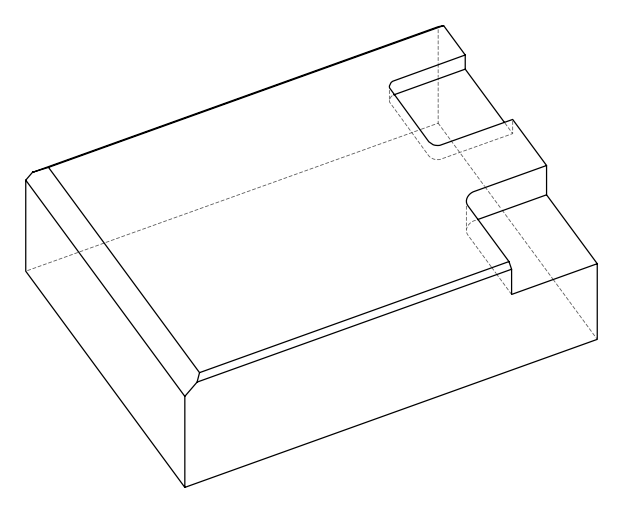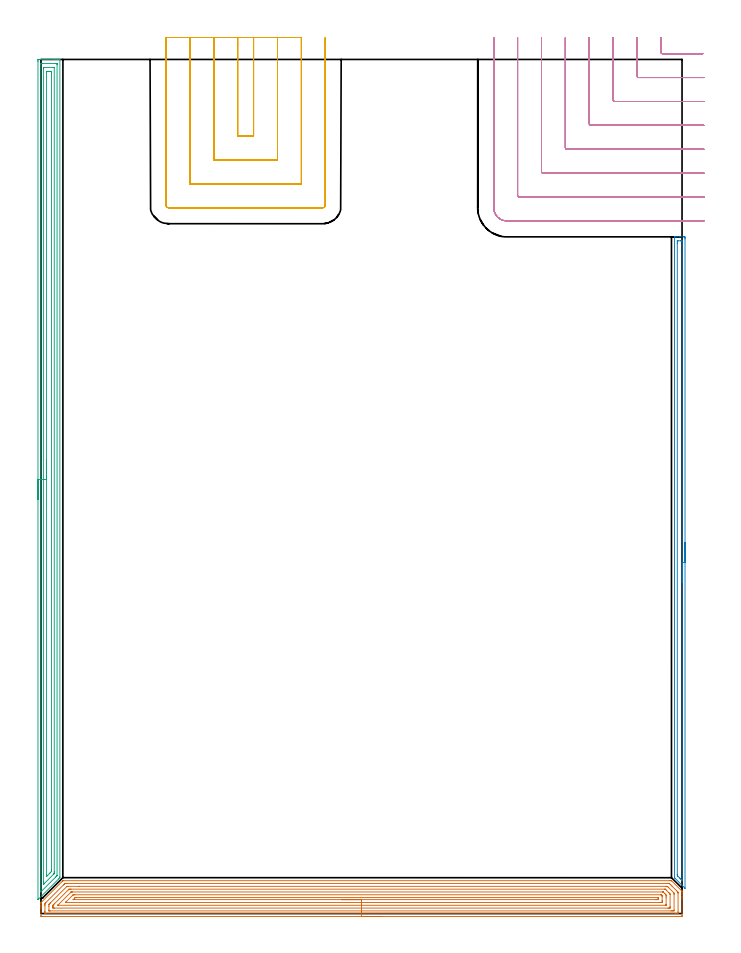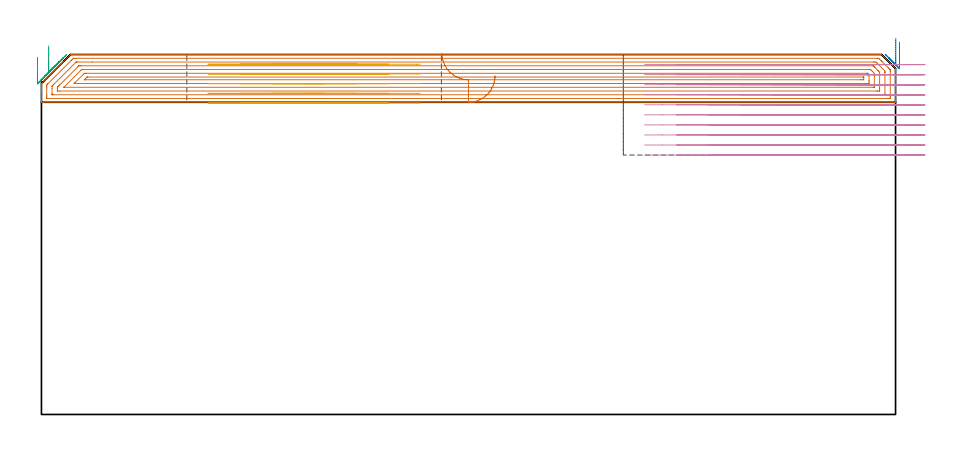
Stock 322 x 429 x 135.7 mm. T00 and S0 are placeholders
(PLAN: 5 operations, 1 tool changes, 67.3 min)
(1 AREA_MILL | FG_CHAMFER_SURFACE | UGT0205_001 | 18.05 min | 52164 mm3)
(2 AREA_MILL_1 | FG_CHAMFER_SURFACE_1 | UGT0205_001 | 5.39 min | 4599 mm3)
(3 AREA_MILL_2 | FG_CHAMFER_SURFACE_2 | UGT0205_001 | 13.6 min | 25087 mm3)
(4 MILL_CORNER_NOTCH_RECTANGULAR | CORNER_NOTCH_RECTANGULAR | NXT0201_012 | Follow Part, ap 4, ae 75% | 20.19 min | 344696 mm3)
(5 MILL_SLOT | SLOT_PARTIAL_RECTANGULAR | NXT0201_012 | Follow Part, ap 4, ae 75% | 10.05 min | 144267 mm3)
(TOOL UGT0205_001 | Chamfer Mill 20 x 3 x 45 deg. | D20 FL50 Z2)
(TOOL NXT0201_012 | ENDMILL 16mm [2P460-1600-NA 1630] | D16 FL38 Z6)
(OP 1 AREA_MILL)
G17 G21 G94 G90
T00 M6
G54
G17 G0 G90 X171. Y-1.5 S1061 M3
G43 Z145.7 H0
Z127.7
G94 G1 X170.962 Z126.828 F250.
X170.848 Z125.964
X170.659 Z125.112
X170.397 Z124.28
X170.063 Z123.474
X169.66 Z122.7
X169.192 Z121.964
X168.66 Z121.272
X168.071 Z120.629
X167.428 Z120.04
X166.736 Z119.508
X166. Z119.04
X165.226 Z118.637
X164.42 Z118.303
X163.588 Z118.041
X162.737 Z117.852
X161.872 Z117.738
X161. Z117.7
X0.62 Y-1.499 Z117.701
X0.068 Y-1.494 Z117.704
X0.008 Y-1.491 Z117.706
X0. Y-0.944 Z118.252
Y2.611 Z121.805
Y3.156 Z122.352
Y3.5 Z122.696
Y4.045 Z123.24
Y4.389 Z123.583
Y5.206 Z124.405
Y5.278 Z124.476
X0.001 Y5.49 Z124.688
X0.024 Y5.525 Z124.724
X10.785 Y16.284 Z135.483
X11.013 Y16.508 Z135.691
X11.336 Y16.5 Z135.7
X316.033
X316.688 Y16.505 Z135.694
X316.798 Y16.403 Z135.6
X321.955 Y11.245 Z130.443
X321.99 Y11.199 Z130.396
X322. Y11.156 Z130.354
Y11.106 Z130.305
Y10.411 Z129.611
Y9.722 Z128.917
Y8.489 Z127.686
Y7.944 Z127.139
Y7.328 Z126.523
Y-0.944 Z118.253
X321.998 Y-1.219 Z117.978
X321.99 Y-1.492 Z117.706
X321.716 Y-1.499 Z117.699
X161. Y-1.5 Z117.7
Y-0.086 Z119.114
X2.436 Y-0.085 Z119.115
X2.407 Y-0.084 Z119.116
X2.01 Y-0.056 Z119.144
X2.002 Y0.347 Z119.547
X2. Y0.833 Z120.033
Y1.238 Z120.438
Y3.905 Z123.105
X2.001 Y4.389 Z123.589
X2.002 Y4.791 Z123.991
X2.01 Y5.034 Z124.234
X2.232 Y5.278 Z124.478
X2.317 Y5.367 Z124.567
X2.407 Y5.457 Z124.657
X11.342 Y14.392 Z133.592
X11.677 Y14.722 Z133.922
X12.017 Y15.056 Z134.256
X12.208 Y15.082 Z134.282
X12.235 Y15.084 Z134.284
X13.098 Y15.086 Z134.286
X315.096 Y15.085 Z134.285
X315.126 Y15.084 Z134.284
X315.683 Y15.056 Z134.256
X316.019 Y14.729 Z133.929
X316.584 Y14.167 Z133.367
X316.913 Y13.838 Z133.038
X319.25 Y11.5 Z130.7
X319.593 Y11.156 Z130.356
X319.861 Y10.881 Z130.081
X319.99 Y10.744 Z129.944
X319.994 Y10.611 Z129.811
X319.999 Y10.207 Z129.407
X320. Y0.833 Z120.033
X319.998 Y0.43 Z119.63
X319.99 Y-0.056 Z119.144
X319.622 Y-0.084 Z119.116
X319.593 Y-0.085 Z119.115
X318.73 Y-0.086 Z119.114
X161.
Y1.328 Z120.528
X4.589 Y1.329 Z120.529
X4.194 Y1.331 Z120.531
X4.063 Y1.333 Z120.533
X4.023 Y1.335 Z120.535
X4.01 Y1.402 Z120.602
X4.005 Y1.53 Z120.73
X4.001 Y1.722 Z120.922
X4. Y3.693 Z122.893
X4.005 Y4.389 Z123.589
X4.007 Y4.575 Z123.775
X4.067 Y4.656 Z123.856
X4.194 Y4.792 Z123.992
X4.436 Y5.037 Z124.237
X4.677 Y5.278 Z124.478
X12.903 Y13.503 Z132.703
X12.98 Y13.577 Z132.777
X13.045 Y13.634 Z132.834
X13.084 Y13.665 Z132.865
X13.129 Y13.666 Z132.866
X13.627 Y13.67 Z132.87
X19.169 Y13.671 Z132.871
X313.837
X314.232 Y13.668 Z132.868
X314.623 Y13.664 Z132.864
X315.021 Y13.278 Z132.478
X315.126 Y13.175 Z132.375
X317.806 Y10.493 Z129.693
X317.99 Y10.298 Z129.498
X317.997 Y9.915 Z129.115
X317.999 Y9.722 Z128.922
Y1.722 Z120.922
X317.998 Y1.532 Z120.732
X317.99 Y1.343 Z120.543
X317.806 Y1.335 Z120.535
X317.307 Y1.33 Z120.53
X316.913 Y1.329 Z120.529
X316.415 Y1.328 Z120.528
X161.
Y2.743 Z121.943
X6.741
X6.084 Y2.748 Z121.948
X6.011 Y2.75 Z121.95
X6.008 Y2.847 Z122.047
X6.004 Y3.058 Z122.258
X6. Y3.481 Z122.681
Y3.5 Z122.7
X6.006 Y3.935 Z123.135
X6.01 Y4.15 Z123.35
X6.113 Y4.258 Z123.458
X6.24 Y4.389 Z123.589
X6.555 Y4.706 Z123.906
X6.874 Y5.026 Z124.226
X13.685 Y11.835 Z131.035
X14.022 Y12.168 Z131.368
X14.1 Y12.239 Z131.439
X14.161 Y12.251 Z131.451
X14.916 Y12.256 Z131.456
X15.048 Y12.257 Z131.457
X313.339
X313.473 Y12.256 Z131.456
X313.565 Y12.252 Z131.452
X313.584 Y12.251 Z131.451
X313.694 Y12.147 Z131.347
X313.864 Y11.983 Z131.183
X314.111 Y11.74 Z130.94
X314.232 Y11.619 Z130.819
X315.353 Y10.497 Z129.697
X315.574 Y10.273 Z129.473
X315.99 Y9.848 Z129.048
X315.999 Y9.742 Z128.942
X316. Y9.722 Z128.922
Y3.5 Z122.7
X315.995 Y3.065 Z122.265
X315.99 Y2.848 Z122.048
X315.986 Y2.75 Z121.95
X315.882 Y2.747 Z121.947
X315.126 Y2.743 Z121.943
X314.993
X161.
Y4.157 Z123.357
X8.783
X8.661 Y4.159 Z123.359
X8.516 Y4.162 Z123.362
X8.479 Y4.164 Z123.364
X8.506 Y4.198 Z123.398
X8.543 Y4.242 Z123.442
X8.674 Y4.376 Z123.576
X14.912 Y10.614 Z129.814
X15.095 Y10.793 Z129.993
X15.132 Y10.825 Z130.025
X15.148 Y10.836 Z130.036
X15.164 Y10.838 Z130.038
X15.246 Y10.841 Z130.041
X15.576 Y10.843 Z130.043
X15.809
X312.213
X312.445 Y10.841 Z130.041
X312.522 Y10.838 Z130.038
X312.547 Y10.836 Z130.036
X312.568 Y10.822 Z130.022
X312.614 Y10.781 Z129.981
X312.789 Y10.611 Z129.811
X313.339 Y10.061 Z129.261
X313.671 Y9.722 Z128.922
X313.99 Y9.391 Z128.591
X313.998 Y9.067 Z128.267
X313.999 Y8.833 Z128.033
X314. Y8.176 Z127.376
Y4.62 Z123.82
X313.999 Y4.389 Z123.589
X313.997 Y4.225 Z123.425
X313.994 Y4.184 Z123.384
X313.991 Y4.169 Z123.369
X313.959 Y4.164 Z123.364
X313.805 Y4.16 Z123.36
X313.571 Y4.158 Z123.358
X161. Y4.157 Z123.357
Y5.571 Z124.771
X12.562 Y5.572 Z124.772
X12.403 Y5.573 Z124.773
X12.355 Y5.576 Z124.776
X12.339 Y5.578 Z124.778
X12.341 Y5.583 Z124.783
X12.39 Y5.638 Z124.838
X12.46 Y5.711 Z124.911
X12.576 Y5.828 Z125.028
X15.809 Y9.061 Z128.261
X16.146 Y9.387 Z128.587
X16.184 Y9.422 Z128.622
X16.254 Y9.424 Z128.624
X16.403 Y9.427 Z128.627
X16.703 Y9.428 Z128.628
X16.998 Y9.429 Z128.629
X311.253 Y9.428 Z128.628
X311.402 Y9.427 Z128.627
X311.476 Y9.424 Z128.624
X311.51 Y9.422 Z128.622
X311.552 Y9.39 Z128.59
X311.83 Y9.113 Z128.313
X311.968 Y8.972 Z128.172
X311.99 Y8.833 Z128.033
X311.998 Y8.39 Z127.59
X312. Y6.61 Z125.81
X311.999 Y6.167 Z125.367
X311.996 Y5.725 Z124.925
X311.99 Y5.579 Z124.779
X311.851 Y5.576 Z124.776
X311.552 Y5.573 Z124.773
X311.257 Y5.572 Z124.772
X310.658 Y5.571 Z124.771
X161.
Y6.985 Z126.185
X16.632
X16.491 Y6.986 Z126.186
X16.209 Y6.99 Z126.19
X16.194 Y6.992 Z126.192
X16.193
X16.202 Y7.003 Z126.203
X16.221 Y7.023 Z126.223
X16.923 Y7.725 Z126.925
X17.148 Y7.944 Z127.144
X17.199 Y7.99 Z127.19
X17.224 Y8.008 Z127.208
X17.526 Y8.014 Z127.214
X309.765
X309.835 Y8.013 Z127.213
X309.975 Y8.008 Z127.208
X309.992 Y8.004 Z127.204
X309.994 Y7.997 Z127.197
X309.998 Y7.978 Z127.178
X309.999 Y7.944 Z127.144
Y7.711 Z126.911
X309.992 Y7.056 Z126.256
X309.99 Y7.003 Z126.203
X309.905 Y6.992 Z126.192
X309.833 Y6.988 Z126.188
X309.765 Y6.986 Z126.186
X308.942 Y6.985 Z126.185
X161.
X160.128 Z126.223
X159.264 Z126.337
X158.412 Z126.526
X157.58 Z126.788
X156.774 Z127.122
X156. Z127.525
X155.264 Z127.994
X154.572 Z128.525
X153.929 Z129.114
X153.34 Z129.757
X152.809 Z130.45
X152.34 Z131.185
X151.937 Z131.959
X151.603 Z132.765
X151.341 Z133.597
X151.152 Z134.449
X151.038 Z135.314
X151. Z136.185
G0 Z145.7
M5
M2
(OP 2 AREA_MILL_1)
G17 G21 G94 G90
T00 M6
G54
G17 G0 G90 X323.5 Y186.3 S1061 M3
G43 Z145.7 H0
Z140.4
G94 G1 Y186.262 Z139.528 F250.
Y186.148 Z138.664
Y185.959 Z137.812
Y185.697 Z136.98
Y185.363 Z136.174
Y184.96 Z135.4
Y184.492 Z134.664
Y183.96 Z133.972
Y183.371 Z133.329
Y182.728 Z132.74
Y182.036 Z132.209
Y181.3 Z131.74
Y180.526 Z131.337
Y179.72 Z131.003
Y178.888 Z130.741
Y178.037 Z130.552
Y177.172 Z130.438
Y176.3 Z130.4
X323.499 Y12.713
X323.493 Y12.716 Z130.406
X323.332 Y12.868 Z130.567
X318.42 Y17.78 Z135.479
X318.203 Y17.998 Z135.69
Y18.003
X318.2 Y18.223 Z135.7
Y339.732
X318.202 Y339.893 Z135.689
Y339.894 Z135.688
X318.535 Y339.9 Z135.364
X318.867 Z135.033
X319.528 Z134.367
X320.74 Z133.157
X321.291 Z132.604
X322.778 Z131.118
X323.053 Y339.896 Z130.843
X323.491 Y339.89 Z130.405
X323.494 Y339.733 Z130.403
X323.499 Y339.286 Z130.401
X323.5 Y338.833 Z130.4
Y176.3
X322.086 Z131.814
X322.085 Y16.974 Z131.815
X322.084 Y16.887 Z131.816
X322.079 Y16.611 Z131.821
X321.99 Y16.672 Z131.91
X321.766 Y16.887 Z132.134
X321.291 Y17.359 Z132.609
X320.87 Y17.78 Z133.03
X319.83 Y18.821 Z134.07
X319.714 Y18.942 Z134.186
X319.637 Y19.025 Z134.263
X319.621 Y19.055 Z134.279
X319.619 Y19.076 Z134.281
X319.615 Y19.478 Z134.285
X319.614 Y19.566 Z134.286
Y336.519
X319.615 Y337.412 Z134.285
X319.617 Y337.5 Z134.283
X319.627 Y337.89 Z134.273
X320.017 Y337.898 Z133.883
X321.291 Y337.899 Z132.609
X321.78 Y337.897 Z132.12
X321.988 Y337.89 Z131.912
X322.079 Y337.865 Z131.821
X322.085 Y337.588 Z131.815
Y337.5
X322.086 Y176.3 Z131.814
Y175.428 Z131.852
Y174.564 Z131.966
Y173.712 Z132.155
Y172.88 Z132.417
Y172.074 Z132.751
Y171.3 Z133.154
Y170.564 Z133.623
Y169.872 Z134.154
Y169.229 Z134.743
Y168.64 Z135.386
Y168.109 Z136.079
Y167.64 Z136.814
Y167.237 Z137.588
Y166.903 Z138.394
Y166.641 Z139.226
Y166.452 Z140.078
Y166.338 Z140.943
Y166.3 Z141.814
G0 Z145.7
M5
M2
(OP 3 AREA_MILL_2)
G17 G21 G94 G90
T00 M6
G54
G17 G0 G90 X-1.5 Y208. S1061 M3
G43 Z145.7 H0
Z134.7
G94 G1 Y208.038 Z133.828 F250.
Y208.152 Z132.963
Y208.341 Z132.112
Y208.603 Z131.28
Y208.937 Z130.474
Y209.34 Z129.7
Y209.808 Z128.964
Y210.339 Z128.272
Y210.929 Z127.629
Y211.572 Z127.039
Y212.264 Z126.508
Y213. Z126.04
Y213.774 Z125.637
Y214.58 Z125.303
Y215.412 Z125.041
Y216.263 Z124.852
Y217.128 Z124.738
Y218. Z124.7
Y428.085
X-1.499 Y428.382 Z124.701
X-1.493 Y428.972 Z124.704
X-1.492 Y428.993 Z124.706
X-0.905 Y428.997 Z125.293
X-0.288 Y429. Z125.91
X6.229 Z132.424
X6.779 Z132.976
X7.121 Z133.317
X7.671 Z133.867
X8.013 Z134.208
X8.697 Z134.896
X9.044 Z135.243
X9.445 Y428.992 Z135.637
X9.497 Y428.99 Z135.688
X9.5 Y428.829 Z135.7
Y18.338
X9.499 Y17.999 Z135.697
X8.945 Y17.445 Z135.144
X-1.18 Y7.32 Z125.02
X-1.35 Y7.148 Z124.847
X-1.481 Y7.022 Z124.717
X-1.495 Y7.017 Z124.703
X-1.499 Y7.022 Z124.699
X-1.5 Y218. Z124.7
X-0.086 Z126.114
Y426.668
X-0.079 Y426.979 Z126.121
X-0.061 Y426.99 Z126.139
X-0.013 Y426.992 Z126.187
X0.476 Y426.999 Z126.676
X7.61 Z133.81
X8.013 Y426.993 Z134.213
X8.069 Y426.99 Z134.269
X8.079 Y426.984 Z134.279
X8.082 Y426.912 Z134.282
X8.084 Y426.815 Z134.284
X8.086 Y426.668 Z134.286
Y426.595
X8.085 Y19.231 Z134.285
Y19.159
X8.082 Y19.086 Z134.282
X8.079 Y19.041 Z134.279
X8.063 Y19.022 Z134.263
X8.013 Y18.966 Z134.213
X7.7 Y18.651 Z133.9
X7.388 Y18.338 Z133.588
X0.114 Y11.064 Z126.314
X-0.013 Y10.943 Z126.187
X-0.058 Y10.903 Z126.142
X-0.079 Y10.89 Z126.121
X-0.086 Y11.191 Z126.114
Y218.
X1.328 Z127.528
X1.329 Y424.358 Z127.529
X1.33 Y424.809 Z127.53
X1.332 Y424.919 Z127.532
X1.335 Y424.972 Z127.535
X1.339 Y424.99 Z127.539
X1.389 Y424.993 Z127.589
X1.581 Y424.999 Z127.781
X6.42 Z132.62
X6.547 Y424.996 Z132.747
X6.648 Y424.99 Z132.848
X6.666 Y424.987 Z132.866
X6.668 Y424.98 Z132.868
X6.67 Y424.956 Z132.87
X6.671 Y424.809 Z132.871
Y21.018
X6.67 Y20.577 Z132.87
X6.665 Y20.125 Z132.865
X6.663 Y20.074 Z132.863
X6.623 Y20.03 Z132.823
X6.559 Y19.961 Z132.759
X6.477 Y19.877 Z132.677
X6.229 Y19.628 Z132.429
X1.568 Y14.968 Z127.768
X1.362 Y14.765 Z127.562
X1.352 Y14.763 Z127.552
X1.335 Y14.765 Z127.535
X1.334 Y14.801 Z127.534
X1.33 Y15.206 Z127.53
X1.329 Y15.658 Z127.529
X1.328 Y16.101 Z127.528
Y218.
X2.743 Z128.943
Y422.129
X2.748 Y422.936 Z128.948
X2.749 Y422.986 Z128.949
X2.794 Y422.99 Z128.994
X2.902 Y422.995 Z129.102
X3.119 Y422.998 Z129.319
X3.554 Y423. Z129.754
X4.446 Z130.646
X4.89 Y422.999 Z131.09
X5.101 Y422.996 Z131.301
X5.206 Y422.991 Z131.406
X5.25 Y422.988 Z131.45
X5.257 Y422.129 Z131.457
Y21.992
X5.256 Y21.911 Z131.456
X5.247 Y21.108 Z131.447
X5.164 Y21.018 Z131.364
X4.807 Y20.657 Z131.007
X4.446 Y20.295 Z130.646
X3.176 Y19.026 Z129.376
X3.02 Y18.873 Z129.22
X2.753 Y18.614 Z128.953
X2.744 Y19.15 Z128.944
X2.743 Y19.231 Z128.943
Y218.
Y218.871 Z128.981
Y219.736 Z129.095
Y220.588 Z129.283
Y221.42 Z129.546
Y222.226 Z129.88
Y223. Z130.282
Y223.736 Z130.751
Y224.428 Z131.282
Y225.071 Z131.872
Y225.66 Z132.515
Y226.191 Z133.207
Y226.66 Z133.943
Y227.063 Z134.716
Y227.397 Z135.522
Y227.659 Z136.354
Y227.848 Z137.206
Y227.962 Z138.071
Y228. Z138.943
G0 Z145.7
M5
M2
(OP 4 MILL_CORNER_NOTCH_RECTANGULAR)
G17 G21 G94 G90
T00 M6
G54
G17 G0 G90 X311.4 Y440. S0 M3
G43 Z145.7 H1
Z131.91
G94 G1 Y437. F250.
Y432.694 F500.
G3 X312.194 Y431.9 R0.8
G1 X329.456
X332.456 F250.
G0 Z145.7
X299.4 Y440.
Z131.91
G1 Y437.
Y420.694 F500.
G3 X300.194 Y419.9 R0.8
G1 X330.
X333. F250.
G0 Z145.7
X287.4 Y440.
Z131.91
G1 Y437.
Y408.694 F500.
G3 X288.194 Y407.9 R0.8
G1 X330.
X333. F250.
G0 Z145.7
X275.4 Y440.
Z131.91
G1 Y437.
Y396.695 F500.
G3 X276.195 Y395.9 R0.8
G1 X330.
X333. F250.
G0 Z145.7
X263.4 Y440.
Z131.91
G1 Y437.
Y384.695 F500.
G3 X264.195 Y383.9 R0.8
G1 X330.
X333. F250.
G0 Z145.7
X251.4 Y440.
Z131.91
G1 Y437.
Y372.695 F500.
G3 X252.195 Y371.9 R0.8
G1 X330.
X333. F250.
G0 Z145.7
X239.4 Y440.
Z131.91
G1 Y437.
Y360.696 F500.
G3 X240.196 Y359.9 R0.8
G1 X330.
X333. F250.
G0 Z145.7
X227.4 Y440.
Z131.91
G1 Y437.
Y354.5 F500.
G3 X234. Y347.9 R6.6
G1 X330.
X333. F250.
G0 Z145.7
X311.4 Y440.
Z128.12
G1 Y437.
Y432.694 F500.
G3 X312.194 Y431.9 R0.8
G1 X329.456
X332.456 F250.
G0 Z145.7
X299.4 Y440.
Z128.12
G1 Y437.
Y420.694 F500.
G3 X300.194 Y419.9 R0.8
G1 X330.
X333. F250.
G0 Z145.7
X287.4 Y440.
Z128.12
G1 Y437.
Y408.694 F500.
G3 X288.194 Y407.9 R0.8
G1 X330.
X333. F250.
G0 Z145.7
X275.4 Y440.
Z128.12
G1 Y437.
Y396.695 F500.
G3 X276.195 Y395.9 R0.8
G1 X330.
X333. F250.
G0 Z145.7
X263.4 Y440.
Z128.12
G1 Y437.
Y384.695 F500.
G3 X264.195 Y383.9 R0.8
G1 X330.
X333. F250.
G0 Z145.7
X251.4 Y440.
Z128.12
G1 Y437.
Y372.695 F500.
G3 X252.195 Y371.9 R0.8
G1 X330.
X333. F250.
G0 Z145.7
X239.4 Y440.
Z128.12
G1 Y437.
Y360.696 F500.
G3 X240.196 Y359.9 R0.8
G1 X330.
X333. F250.
G0 Z145.7
X227.4 Y440.
Z128.12
G1 Y437.
Y354.5 F500.
G3 X234. Y347.9 R6.6
G1 X330.
X333. F250.
G0 Z145.7
X311.4 Y440.
Z124.33
G1 Y437.
Y432.694 F500.
G3 X312.194 Y431.9 R0.8
G1 X329.456
X332.456 F250.
G0 Z145.7
X299.4 Y440.
Z124.33
G1 Y437.
Y420.694 F500.
G3 X300.194 Y419.9 R0.8
G1 X330.
X333. F250.
G0 Z145.7
X287.4 Y440.
Z124.33
G1 Y437.
Y408.694 F500.
G3 X288.194 Y407.9 R0.8
G1 X330.
X333. F250.
G0 Z145.7
X275.4 Y440.
Z124.33
G1 Y437.
Y396.695 F500.
G3 X276.195 Y395.9 R0.8
G1 X330.
X333. F250.
G0 Z145.7
X263.4 Y440.
Z124.33
G1 Y437.
Y384.695 F500.
G3 X264.195 Y383.9 R0.8
G1 X330.
X333. F250.
G0 Z145.7
X251.4 Y440.
Z124.33
G1 Y437.
Y372.695 F500.
G3 X252.195 Y371.9 R0.8
G1 X330.
X333. F250.
G0 Z145.7
X239.4 Y440.
Z124.33
G1 Y437.
Y360.696 F500.
G3 X240.196 Y359.9 R0.8
G1 X330.
X333. F250.
G0 Z145.7
X227.4 Y440.
Z124.33
G1 Y437.
Y354.5 F500.
G3 X234. Y347.9 R6.6
G1 X330.
X333. F250.
G0 Z145.7
X311.4 Y440.
Z120.54
G1 Y437.
Y432.694 F500.
G3 X312.194 Y431.9 R0.8
G1 X329.456
X332.456 F250.
G0 Z145.7
X299.4 Y440.
Z120.54
G1 Y437.
Y420.694 F500.
G3 X300.194 Y419.9 R0.8
G1 X330.
X333. F250.
G0 Z145.7
X287.4 Y440.
Z120.54
G1 Y437.
Y408.694 F500.
G3 X288.194 Y407.9 R0.8
G1 X330.
X333. F250.
G0 Z145.7
X275.4 Y440.
Z120.54
G1 Y437.
Y396.695 F500.
G3 X276.195 Y395.9 R0.8
G1 X330.
X333. F250.
G0 Z145.7
X263.4 Y440.
Z120.54
G1 Y437.
Y384.695 F500.
G3 X264.195 Y383.9 R0.8
G1 X330.
X333. F250.
G0 Z145.7
X251.4 Y440.
Z120.54
G1 Y437.
Y372.695 F500.
G3 X252.195 Y371.9 R0.8
G1 X330.
X333. F250.
G0 Z145.7
X239.4 Y440.
Z120.54
G1 Y437.
Y360.696 F500.
G3 X240.196 Y359.9 R0.8
G1 X330.
X333. F250.
G0 Z145.7
X227.4 Y440.
Z120.54
G1 Y437.
Y354.5 F500.
G3 X234. Y347.9 R6.6
G1 X330.
X333. F250.
G0 Z145.7
X311.4 Y440.
Z116.75
G1 Y437.
Y432.694 F500.
G3 X312.194 Y431.9 R0.8
G1 X329.456
X332.456 F250.
G0 Z145.7
X299.4 Y440.
Z116.75
G1 Y437.
Y420.694 F500.
G3 X300.194 Y419.9 R0.8
G1 X330.
X333. F250.
G0 Z145.7
X287.4 Y440.
Z116.75
G1 Y437.
Y408.694 F500.
G3 X288.194 Y407.9 R0.8
G1 X330.
X333. F250.
G0 Z145.7
X275.4 Y440.
Z116.75
G1 Y437.
Y396.695 F500.
G3 X276.195 Y395.9 R0.8
G1 X330.
X333. F250.
G0 Z145.7
X263.4 Y440.
Z116.75
G1 Y437.
Y384.695 F500.
G3 X264.195 Y383.9 R0.8
G1 X330.
X333. F250.
G0 Z145.7
X251.4 Y440.
Z116.75
G1 Y437.
Y372.695 F500.
G3 X252.195 Y371.9 R0.8
G1 X330.
X333. F250.
G0 Z145.7
X239.4 Y440.
Z116.75
G1 Y437.
Y360.696 F500.
G3 X240.196 Y359.9 R0.8
G1 X330.
X333. F250.
G0 Z145.7
X227.4 Y440.
Z116.75
G1 Y437.
Y354.5 F500.
G3 X234. Y347.9 R6.6
G1 X330.
X333. F250.
G0 Z145.7
X311.4 Y440.
Z112.96
G1 Y437.
Y432.694 F500.
G3 X312.194 Y431.9 R0.8
G1 X329.456
X332.456 F250.
G0 Z145.7
X299.4 Y440.
Z112.96
G1 Y437.
Y420.694 F500.
G3 X300.194 Y419.9 R0.8
G1 X330.
X333. F250.
G0 Z145.7
X287.4 Y440.
Z112.96
G1 Y437.
Y408.694 F500.
G3 X288.194 Y407.9 R0.8
G1 X330.
X333. F250.
G0 Z145.7
X275.4 Y440.
Z112.96
G1 Y437.
Y396.695 F500.
G3 X276.195 Y395.9 R0.8
G1 X330.
X333. F250.
G0 Z145.7
X263.4 Y440.
Z112.96
G1 Y437.
Y384.695 F500.
G3 X264.195 Y383.9 R0.8
G1 X330.
X333. F250.
G0 Z145.7
X251.4 Y440.
Z112.96
G1 Y437.
Y372.695 F500.
G3 X252.195 Y371.9 R0.8
G1 X330.
X333. F250.
G0 Z145.7
X239.4 Y440.
Z112.96
G1 Y437.
Y360.696 F500.
G3 X240.196 Y359.9 R0.8
G1 X330.
X333. F250.
G0 Z145.7
X227.4 Y440.
Z112.96
G1 Y437.
Y354.5 F500.
G3 X234. Y347.9 R6.6
G1 X330.
X333. F250.
G0 Z145.7
X311.4 Y440.
Z109.17
G1 Y437.
Y432.694 F500.
G3 X312.194 Y431.9 R0.8
G1 X329.456
X332.456 F250.
G0 Z145.7
X299.4 Y440.
Z109.17
G1 Y437.
Y420.694 F500.
G3 X300.194 Y419.9 R0.8
G1 X330.
X333. F250.
G0 Z145.7
X287.4 Y440.
Z109.17
G1 Y437.
Y408.694 F500.
G3 X288.194 Y407.9 R0.8
G1 X330.
X333. F250.
G0 Z145.7
X275.4 Y440.
Z109.17
G1 Y437.
Y396.695 F500.
G3 X276.195 Y395.9 R0.8
G1 X330.
X333. F250.
G0 Z145.7
X263.4 Y440.
Z109.17
G1 Y437.
Y384.695 F500.
G3 X264.195 Y383.9 R0.8
G1 X330.
X333. F250.
G0 Z145.7
X251.4 Y440.
Z109.17
G1 Y437.
Y372.695 F500.
G3 X252.195 Y371.9 R0.8
G1 X330.
X333. F250.
G0 Z145.7
X239.4 Y440.
Z109.17
G1 Y437.
Y360.696 F500.
G3 X240.196 Y359.9 R0.8
G1 X330.
X333. F250.
G0 Z145.7
X227.4 Y440.
Z109.17
G1 Y437.
Y354.5 F500.
G3 X234. Y347.9 R6.6
G1 X330.
X333. F250.
G0 Z145.7
X311.4 Y440.
Z105.38
G1 Y437.
Y432.694 F500.
G3 X312.194 Y431.9 R0.8
G1 X329.456
X332.456 F250.
G0 Z145.7
X299.4 Y440.
Z105.38
G1 Y437.
Y420.694 F500.
G3 X300.194 Y419.9 R0.8
G1 X330.
X333. F250.
G0 Z145.7
X287.4 Y440.
Z105.38
G1 Y437.
Y408.694 F500.
G3 X288.194 Y407.9 R0.8
G1 X330.
X333. F250.
G0 Z145.7
X275.4 Y440.
Z105.38
G1 Y437.
Y396.695 F500.
G3 X276.195 Y395.9 R0.8
G1 X330.
X333. F250.
G0 Z145.7
X263.4 Y440.
Z105.38
G1 Y437.
Y384.695 F500.
G3 X264.195 Y383.9 R0.8
G1 X330.
X333. F250.
G0 Z145.7
X251.4 Y440.
Z105.38
G1 Y437.
Y372.695 F500.
G3 X252.195 Y371.9 R0.8
G1 X330.
X333. F250.
G0 Z145.7
X239.4 Y440.
Z105.38
G1 Y437.
Y360.696 F500.
G3 X240.196 Y359.9 R0.8
G1 X330.
X333. F250.
G0 Z145.7
X227.4 Y440.
Z105.38
G1 Y437.
Y354.5 F500.
G3 X234. Y347.9 R6.6
G1 X330.
X333. F250.
G0 Z145.7
X311.4 Y440.
Z101.59
G1 Y437.
Y432.694 F500.
G3 X312.194 Y431.9 R0.8
G1 X329.456
X332.456 F250.
G0 Z145.7
X299.4 Y440.
Z101.59
G1 Y437.
Y420.694 F500.
G3 X300.194 Y419.9 R0.8
G1 X330.
X333. F250.
G0 Z145.7
X287.4 Y440.
Z101.59
G1 Y437.
Y408.694 F500.
G3 X288.194 Y407.9 R0.8
G1 X330.
X333. F250.
G0 Z145.7
X275.4 Y440.
Z101.59
G1 Y437.
Y396.695 F500.
G3 X276.195 Y395.9 R0.8
G1 X330.
X333. F250.
G0 Z145.7
X263.4 Y440.
Z101.59
G1 Y437.
Y384.695 F500.
G3 X264.195 Y383.9 R0.8
G1 X330.
X333. F250.
G0 Z145.7
X251.4 Y440.
Z101.59
G1 Y437.
Y372.695 F500.
G3 X252.195 Y371.9 R0.8
G1 X330.
X333. F250.
G0 Z145.7
X239.4 Y440.
Z101.59
G1 Y437.
Y360.696 F500.
G3 X240.196 Y359.9 R0.8
G1 X330.
X333. F250.
G0 Z145.7
X227.4 Y440.
Z101.59
G1 Y437.
Y354.5 F500.
G3 X234. Y347.9 R6.6
G1 X330.
X333. F250.
G0 Z145.7
X311.4 Y440.
Z97.8
G1 Y437.
Y432.694 F500.
G3 X312.194 Y431.9 R0.8
G1 X329.456
X332.456 F250.
G0 Z145.7
X299.4 Y440.
Z97.8
G1 Y437.
Y420.694 F500.
G3 X300.194 Y419.9 R0.8
G1 X330.
X333. F250.
G0 Z145.7
X287.4 Y440.
Z97.8
G1 Y437.
Y408.694 F500.
G3 X288.194 Y407.9 R0.8
G1 X330.
X333. F250.
G0 Z145.7
X275.4 Y440.
Z97.8
G1 Y437.
Y396.695 F500.
G3 X276.195 Y395.9 R0.8
G1 X330.
X333. F250.
G0 Z145.7
X263.4 Y440.
Z97.8
G1 Y437.
Y384.695 F500.
G3 X264.195 Y383.9 R0.8
G1 X330.
X333. F250.
G0 Z145.7
X251.4 Y440.
Z97.8
G1 Y437.
Y372.695 F500.
G3 X252.195 Y371.9 R0.8
G1 X330.
X333. F250.
G0 Z145.7
X239.4 Y440.
Z97.8
G1 Y437.
Y360.696 F500.
G3 X240.196 Y359.9 R0.8
G1 X330.
X333. F250.
G0 Z145.7
X227.4 Y440.
Z97.8
G1 Y437.
Y354.5 F500.
G3 X234. Y347.9 R6.6
G1 X330.
X333. F250.
G0 Z145.7
M5
M2
(OP 5 MILL_SLOT)
G17 G21 G94 G90
T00 M6
G54
G17 G0 G90 X98.8 Y440. S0 M3
G43 Z145.7 H1
Z132.04
G94 G1 Y437. F250.
Y390.5 F500.
X106.8
Y437.
Y440. F250.
X86.8
Y437.
Y378.5 F500.
X118.8
Y437.
Y440. F250.
X74.8
Y437.
Y366.5 F500.
X130.8
Y437.
Y440. F250.
X62.8
Y437.
Y355.8 F500.
G3 X64.1 Y354.5 R1.3
G1 X141.5
G3 X142.8 Y355.8 R1.3
G1 Y437.
Y440. F250.
G0 X98.8 Z128.38
G1 Y437.
Y390.5 F500.
X106.8
Y437.
Y440. F250.
X86.8
Y437.
Y378.5 F500.
X118.8
Y437.
Y440. F250.
X74.8
Y437.
Y366.5 F500.
X130.8
Y437.
Y440. F250.
X62.8
Y437.
Y355.8 F500.
G3 X64.1 Y354.5 R1.3
G1 X141.5
G3 X142.8 Y355.8 R1.3
G1 Y437.
Y440. F250.
G0 X98.8 Z124.72
G1 Y437.
Y390.5 F500.
X106.8
Y437.
Y440. F250.
X86.8
Y437.
Y378.5 F500.
X118.8
Y437.
Y440. F250.
X74.8
Y437.
Y366.5 F500.
X130.8
Y437.
Y440. F250.
X62.8
Y437.
Y355.8 F500.
G3 X64.1 Y354.5 R1.3
G1 X141.5
G3 X142.8 Y355.8 R1.3
G1 Y437.
Y440. F250.
G0 X98.8 Z121.06
G1 Y437.
Y390.5 F500.
X106.8
Y437.
Y440. F250.
X86.8
Y437.
Y378.5 F500.
X118.8
Y437.
Y440. F250.
X74.8
Y437.
Y366.5 F500.
X130.8
Y437.
Y440. F250.
X62.8
Y437.
Y355.8 F500.
G3 X64.1 Y354.5 R1.3
G1 X141.5
G3 X142.8 Y355.8 R1.3
G1 Y437.
Y440. F250.
G0 X98.8 Z117.4
G1 Y437.
Y390.5 F500.
X106.8
Y437.
Y440. F250.
X86.8
Y437.
Y378.5 F500.
X118.8
Y437.
Y440. F250.
X74.8
Y437.
Y366.5 F500.
X130.8
Y437.
Y440. F250.
X62.8
Y437.
Y355.8 F500.
G3 X64.1 Y354.5 R1.3
G1 X141.5
G3 X142.8 Y355.8 R1.3
G1 Y437.
Y440. F250.
G0 Z145.7
M5
M2
